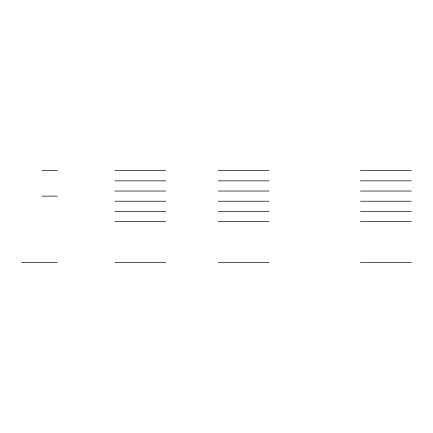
<?xml version="1.0" encoding="UTF-8"?>
<svg xmlns="http://www.w3.org/2000/svg" width="433" height="433" viewBox="0 0 433 433"><rect width="100%" height="100%" fill="white"/><g stroke="black" fill="none" stroke-linecap="round" stroke-linejoin="round"><path stroke-width="0.65" d="M42.017 170.667L57.297 170.667M114.842 170.667L165.763 170.667M218.189 170.667L269.115 170.667M360.424 170.667L411.35 170.667M114.842 180.853L165.763 180.853M218.189 180.853L269.115 180.853M360.424 180.853L411.35 180.853M114.842 191.04L165.763 191.04M218.189 191.04L269.115 191.04M360.424 191.04L411.35 191.04M42.017 196.133L57.297 196.133M114.842 201.221L165.763 201.221M218.189 201.221L269.115 201.221M360.424 201.221L411.35 201.221M114.842 211.407L165.763 211.407M218.189 211.407L269.115 211.407M360.424 211.407L411.35 211.407M114.842 221.593L165.763 221.593M218.189 221.593L269.115 221.593M360.424 221.593L411.35 221.593M21.65 262.333L57.297 262.333M114.842 262.333L165.763 262.333M218.189 262.333L269.115 262.333M360.424 262.333L411.35 262.333"/></g></svg>
